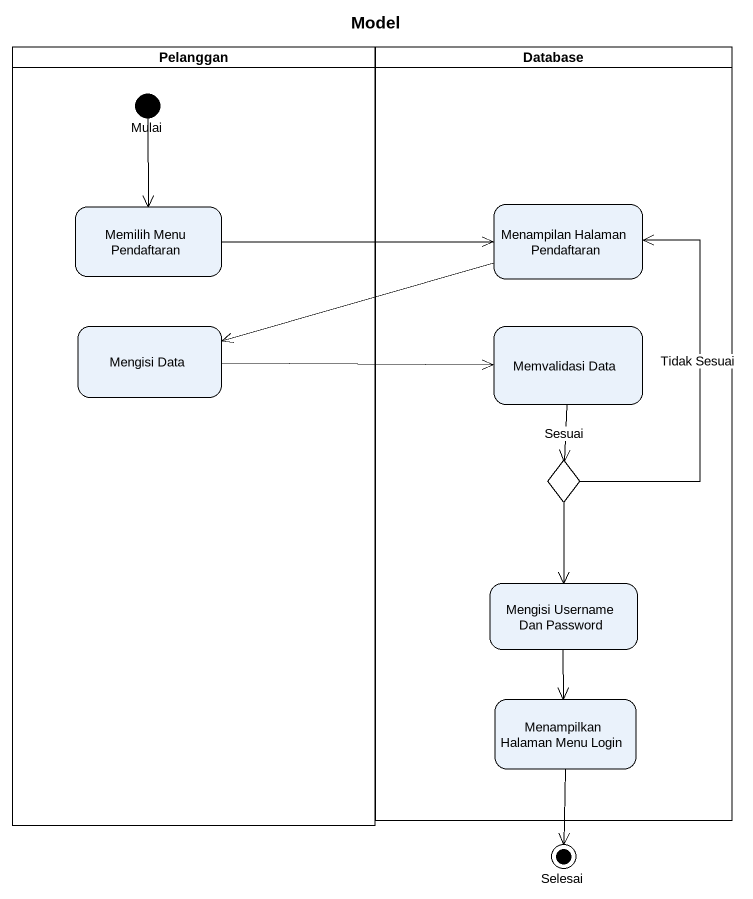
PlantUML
@startuml
title Model
hide empty description
state Pelanggan <<partition>> {
  state Mulai <<start>>
  state "Memilih Menu Pendaftaran" as Memilih_Menu_Pendaftaran
  state "Mengisi Data" as Mengisi_Data
}
state "Database" as Database_ <<partition>> {
  state "Menampilan Halaman Pendaftaran" as Menampilan_Halaman
  state "Memvalidasi Data" as Memvalidasi_Data
  state choice1 <<choice>>
  state "Mengisi Username Dan Password" as Mengisi_Username_Dan
  state "Menampilkan Halaman Menu Login" as Menampilkan_Halaman_Menu
}
state Selesai <<end>>
Mulai --> Memilih_Menu_Pendaftaran
Memilih_Menu_Pendaftaran -right-> Menampilan_Halaman
Menampilan_Halaman -left-> Mengisi_Data
Mengisi_Data -right-> Memvalidasi_Data
Memvalidasi_Data --> choice1 : Sesuai
choice1 -up-> Menampilan_Halaman : Tidak Sesuai
choice1 --> Mengisi_Username_Dan
Mengisi_Username_Dan --> Menampilkan_Halaman_Menu
Menampilkan_Halaman_Menu --> Selesai
@enduml
